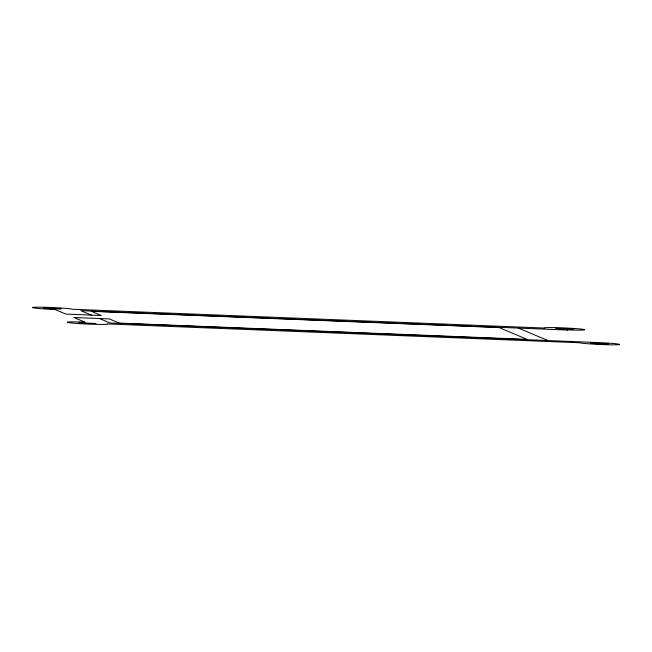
<?xml version="1.0" encoding="UTF-8"?>
<svg xmlns="http://www.w3.org/2000/svg" width="652" height="652" viewBox="0 0 652 652"><rect width="100%" height="100%" fill="white"/><g stroke="black" fill="none" stroke-linecap="round" stroke-linejoin="round"><path stroke-width="0.98" d="M518.438 328.103L547.55 340.385M91.329 315.103L80.832 310.67L567.55 330.059L567.101 329.871A20.057 0.913 2.6 0 0 584.591 329.651A20.057 0.913 2.6 0 0 562.293 327.842A20.057 0.913 2.6 0 0 544.803 328.062L72.38 309.244A20.057 0.913 2.6 0 0 50.09 307.442A20.057 0.913 2.6 0 0 32.6 307.662A20.057 0.913 2.6 0 0 54.89 309.472L65.844 314.093L101.28 315.503L91.378 311.322L499.147 327.565L527.061 339.342L119.283 323.099L109.381 318.918L73.945 317.508L84.899 322.129A20.057 0.913 2.6 0 0 67.409 322.349A20.057 0.913 2.6 0 0 89.707 324.158A20.057 0.913 2.6 0 0 107.197 323.938L579.62 342.756A20.057 0.913 2.6 0 0 601.91 344.558A20.057 0.913 2.6 0 0 619.4 344.337A20.057 0.913 2.6 0 0 597.11 342.528L109.935 322.952L99.438 318.526M43.814 308.005L51.255 308.795L61.19 308.803L43.814 308.005M78.623 322.691L88.354 323.588L96.007 323.49L78.623 322.691M556.017 328.404L563.458 329.195L573.401 329.203L556.017 328.404M590.834 343.099L598.267 343.881L608.21 343.889L590.834 343.099"/></g></svg>
